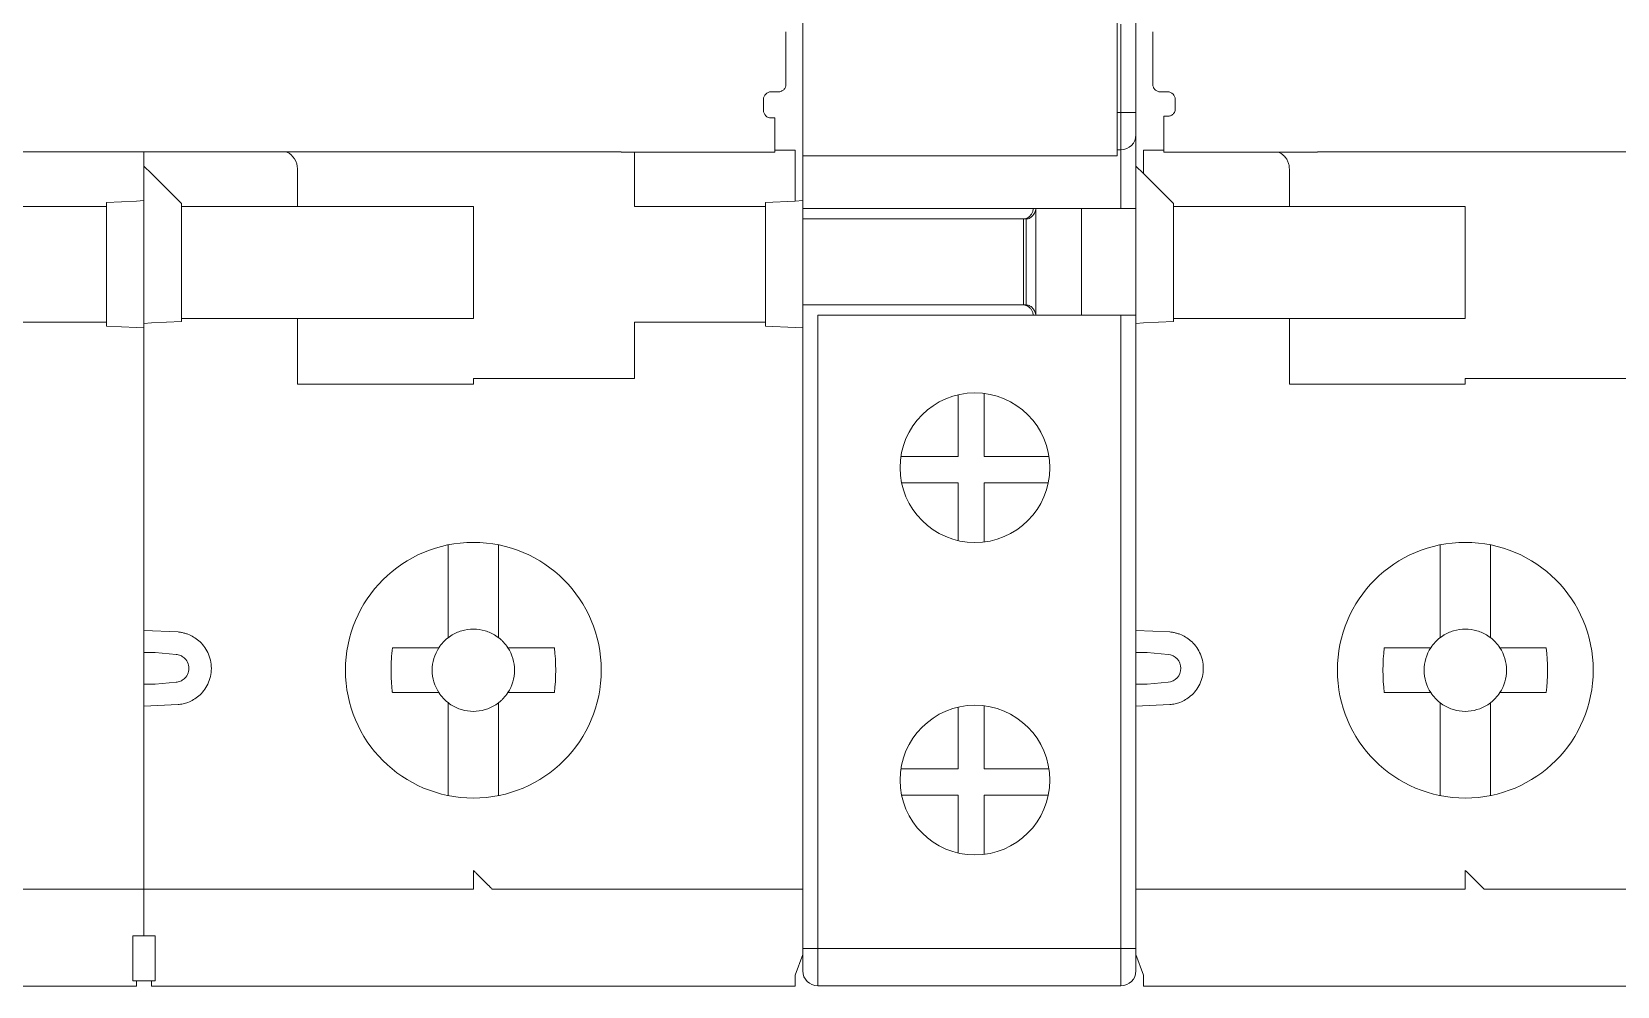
# Model space of a CAD drawing. Header units: millimetres. Extents: x 1359 to 3577, y 1336 to 3557.
# Drawn here: x 1802.27 to 1844.63, y 2722.53 to 2748.05 of the extents above; entities that cross this region are included whole.
import ezdxf

# ---------------------------------------------------------------- set-up
doc = ezdxf.new("R2010")
doc.units = ezdxf.units.MM
doc.layers.add('000-PI-Oprema', color=30, linetype='Continuous', lineweight=5)

msp = doc.modelspace()

# ---------------------------------------------------------------- linework, layer by layer
at = {"layer": '000-PI-Oprema', "color": 0, "linetype": 'ByBlock', "lineweight": 0}
for p, q in [((1822.871, 2723.544), (1822.871, 2749.133)), ((1831.271, 2749.133), (1831.271, 2744.733)), ((1831.771, 2748.505), (1831.771, 2745.894)), ((1831.371, 2745.894), (1831.371, 2748.25)), ((1831.271, 2745.894), (1831.371, 2745.894)), ((1831.771, 2745.894), (1831.371, 2745.894)), ((1831.371, 2744.894), (1831.371, 2745.894)), ((1831.771, 2745.894), (1831.771, 2745.294)), ((1831.771, 2745.294), (1831.771, 2743.319)), ((1822.871, 2744.733), (1831.271, 2744.733)), ((1831.271, 2744.894), (1831.371, 2744.894)), ((1831.371, 2743.319), (1831.371, 2744.894)), ((1822.871, 2743.319), (1831.371, 2743.319)), ((1829.098, 2743.319), (1829.098, 2740.469)), ((1830.319, 2743.319), (1830.319, 2740.469)), ((1830.321, 2743.319), (1830.321, 2740.469)), ((1831.771, 2743.319), (1831.371, 2743.319)), ((1831.771, 2743.319), (1831.771, 2740.469)), ((1822.871, 2743.044), (1828.764, 2743.044)), ((1828.764, 2743.044), (1828.836, 2743.044)), ((1828.764, 2743.044), (1828.764, 2740.744)), ((1828.836, 2743.044), (1828.836, 2740.744)), ((1828.85, 2743.044), (1828.836, 2743.044)), ((1828.764, 2740.744), (1822.871, 2740.744)), ((1828.836, 2740.744), (1828.764, 2740.744)), ((1828.85, 2740.744), (1828.836, 2740.744)), ((1823.271, 2740.469), (1831.371, 2740.469)), ((1823.271, 2723.544), (1823.271, 2740.469)), ((1831.371, 2740.469), (1831.771, 2740.469)), ((1831.371, 2723.544), (1831.371, 2740.469)), ((1831.771, 2740.469), (1831.771, 2723.544)), ((1827.02, 2738.342), (1827.02, 2736.694)), ((1827.72, 2738.378), (1827.72, 2736.694)), ((1825.494, 2736.694), (1827.02, 2736.694)), ((1827.72, 2736.694), (1829.449, 2736.694)), ((1827.02, 2735.994), (1825.512, 2735.994)), ((1827.02, 2735.994), (1827.02, 2734.445)), ((1827.72, 2734.41), (1827.72, 2735.994)), ((1829.431, 2735.994), (1827.72, 2735.994)), ((1827.02, 2729.992), (1827.02, 2728.344)), ((1827.72, 2730.028), (1827.72, 2728.344)), ((1825.494, 2728.344), (1827.02, 2728.344)), ((1827.72, 2728.344), (1829.449, 2728.344)), ((1825.512, 2727.644), (1827.02, 2727.644)), ((1827.02, 2727.644), (1827.02, 2726.095)), ((1827.72, 2726.06), (1827.72, 2727.644)), ((1829.431, 2727.644), (1827.72, 2727.644)), ((1822.871, 2722.944), (1822.871, 2723.544)), ((1823.271, 2723.544), (1822.871, 2723.544)), ((1823.271, 2723.544), (1831.371, 2723.544)), ((1823.271, 2722.544), (1823.271, 2723.544)), ((1831.771, 2723.544), (1831.371, 2723.544)), ((1831.371, 2722.544), (1831.371, 2723.544)), ((1831.771, 2723.544), (1831.771, 2722.944)), ((1823.271, 2722.544), (1831.371, 2722.544))]:
    msp.add_line(p, q, dxfattribs=at)
at = {"layer": '000-PI-Oprema', "color": 0, "lineweight": 0}
for p, q in [((1822.421, 2746.641), (1822.421, 2748.05)), ((1832.221, 2748.05), (1832.221, 2746.641)), ((1821.821, 2746.242), (1821.821, 2745.944)), ((1822.221, 2746.442), (1822.021, 2746.442)), ((1832.621, 2746.442), (1832.421, 2746.442)), ((1832.821, 2745.993), (1832.821, 2746.242)), ((1822.871, 2746.048), (1822.871, 2745.881)), ((1831.771, 2745.731), (1831.771, 2746.048)), ((1832.521, 2745.788), (1832.621, 2745.788)), ((1832.521, 2745.744), (1832.521, 2745.788)), ((1822.021, 2745.744), (1822.121, 2745.744)), ((1822.121, 2745.655), (1822.121, 2745.744)), ((1822.871, 2745.731), (1822.871, 2743.534)), ((1831.771, 2744.457), (1831.771, 2745.731)), ((1832.521, 2745.744), (1832.521, 2745.655)), ((1792.521, 2744.834), (1818.021, 2744.834)), ((1805.271, 2744.834), (1805.271, 2744.457)), ((1818.021, 2744.833), (1822.122, 2744.833)), ((1818.371, 2744.833), (1818.371, 2743.381)), ((1822.671, 2744.881), (1822.121, 2744.881)), ((1822.671, 2744.881), (1822.671, 2743.523)), ((1832.521, 2744.881), (1831.971, 2744.881)), ((1832.521, 2744.833), (1836.621, 2744.833)), ((1836.621, 2744.834), (1862.121, 2744.834)), ((1805.271, 2744.457), (1805.471, 2744.257)), ((1805.271, 2743.534), (1805.271, 2744.457)), ((1805.471, 2744.257), (1806.271, 2743.457)), ((1809.371, 2743.381), (1809.371, 2744.381)), ((1831.771, 2740.281), (1831.771, 2744.457)), ((1831.771, 2744.457), (1831.971, 2744.257)), ((1831.971, 2744.257), (1831.971, 2744.381)), ((1831.971, 2744.257), (1832.771, 2743.457)), ((1835.871, 2743.381), (1835.871, 2744.381)), ((1801.171, 2743.381), (1804.271, 2743.381)), ((1804.271, 2743.481), (1805.071, 2743.523)), ((1804.271, 2743.481), (1804.271, 2743.381)), ((1804.271, 2743.381), (1804.271, 2740.281)), ((1805.271, 2743.534), (1805.071, 2743.523)), ((1805.271, 2743.534), (1805.271, 2740.281)), ((1806.271, 2743.457), (1806.271, 2743.381)), ((1806.271, 2743.381), (1809.371, 2743.381)), ((1806.271, 2743.381), (1806.271, 2740.381)), ((1809.771, 2743.381), (1809.371, 2743.381)), ((1814.071, 2743.381), (1809.771, 2743.381)), ((1814.071, 2740.381), (1814.071, 2743.381)), ((1818.771, 2743.381), (1818.371, 2743.381)), ((1818.771, 2743.381), (1821.871, 2743.381)), ((1821.871, 2743.481), (1822.671, 2743.523)), ((1821.871, 2743.381), (1821.871, 2743.481)), ((1821.871, 2740.281), (1821.871, 2743.381)), ((1822.871, 2743.534), (1822.671, 2743.523)), ((1822.871, 2743.534), (1822.871, 2740.129)), ((1832.771, 2743.457), (1832.771, 2743.381)), ((1835.871, 2743.381), (1832.771, 2743.381)), ((1832.771, 2743.381), (1832.771, 2740.381)), ((1835.871, 2743.381), (1836.271, 2743.381)), ((1836.271, 2743.381), (1840.571, 2743.381)), ((1840.571, 2743.381), (1840.571, 2740.381)), ((1831.771, 2741.281), (1831.766, 2741.286)), ((1822.876, 2741.081), (1822.871, 2741.081)), ((1804.271, 2740.281), (1801.171, 2740.281)), ((1804.271, 2740.181), (1804.271, 2740.281)), ((1805.271, 2740.253), (1805.271, 2740.281)), ((1806.271, 2740.305), (1805.471, 2740.263)), ((1806.271, 2740.381), (1806.271, 2740.305)), ((1809.371, 2740.381), (1806.271, 2740.381)), ((1809.371, 2738.631), (1809.371, 2740.381)), ((1809.371, 2740.381), (1809.771, 2740.381)), ((1809.771, 2740.381), (1814.071, 2740.381)), ((1818.771, 2740.281), (1818.371, 2740.281)), ((1818.371, 2738.781), (1818.371, 2740.281)), ((1818.771, 2740.281), (1821.871, 2740.281)), ((1821.871, 2740.181), (1821.871, 2740.281)), ((1832.771, 2740.305), (1831.971, 2740.263)), ((1832.771, 2740.381), (1832.771, 2740.305)), ((1835.871, 2740.381), (1832.771, 2740.381)), ((1835.871, 2738.631), (1835.871, 2740.381)), ((1835.871, 2740.381), (1836.271, 2740.381)), ((1840.571, 2740.381), (1836.271, 2740.381)), ((1805.071, 2740.139), (1804.271, 2740.181)), ((1805.071, 2740.139), (1805.271, 2740.129)), ((1805.271, 2740.253), (1805.471, 2740.263)), ((1805.271, 2740.253), (1805.271, 2740.129)), ((1805.271, 2732.358), (1805.271, 2740.129)), ((1822.671, 2740.139), (1821.871, 2740.181)), ((1822.871, 2740.129), (1822.671, 2740.139)), ((1822.871, 2740.129), (1822.871, 2725.981)), ((1831.771, 2740.253), (1831.971, 2740.263)), ((1831.771, 2740.253), (1831.771, 2732.358)), ((1814.071, 2738.631), (1809.371, 2738.631)), ((1814.071, 2738.781), (1814.071, 2738.631)), ((1814.071, 2738.781), (1818.371, 2738.781)), ((1840.571, 2738.631), (1835.871, 2738.631)), ((1840.571, 2738.781), (1840.571, 2738.631)), ((1844.871, 2738.781), (1840.571, 2738.781)), ((1822.871, 2736.481), (1822.876, 2736.481)), ((1831.766, 2736.276), (1831.771, 2736.281)), ((1813.396, 2734.332), (1813.396, 2734.257)), ((1813.396, 2734.257), (1813.396, 2732.138)), ((1814.746, 2734.257), (1814.746, 2734.332)), ((1814.746, 2731.85), (1814.746, 2734.257)), ((1839.896, 2734.32), (1839.896, 2734.257)), ((1839.896, 2734.257), (1839.896, 2732.138)), ((1841.246, 2734.257), (1841.246, 2734.32)), ((1841.246, 2732.138), (1841.246, 2734.257)), ((1805.271, 2732.358), (1805.271, 2729.705)), ((1831.771, 2732.184), (1831.771, 2732.357)), ((1806.181, 2732.003), (1805.271, 2732.041)), ((1832.681, 2732.003), (1831.771, 2732.041)), ((1839.896, 2732.138), (1839.896, 2731.85)), ((1841.246, 2732.138), (1841.246, 2731.85)), ((1805.571, 2731.454), (1806.129, 2731.405)), ((1811.907, 2731.581), (1812.765, 2731.581)), ((1816.235, 2731.581), (1815.377, 2731.581)), ((1831.771, 2730.609), (1831.771, 2731.454)), ((1832.071, 2731.454), (1832.629, 2731.405)), ((1838.407, 2731.581), (1839.265, 2731.581)), ((1842.735, 2731.581), (1841.877, 2731.581)), ((1805.571, 2730.609), (1806.129, 2730.658)), ((1832.629, 2730.658), (1832.071, 2730.609)), ((1812.765, 2730.381), (1811.907, 2730.381)), ((1816.235, 2730.381), (1815.377, 2730.381)), ((1839.265, 2730.381), (1838.407, 2730.381)), ((1839.896, 2730.113), (1839.896, 2729.825)), ((1841.246, 2730.113), (1841.246, 2729.825)), ((1842.735, 2730.381), (1841.877, 2730.381)), ((1805.271, 2730.022), (1806.181, 2730.06)), ((1805.271, 2725.981), (1805.271, 2729.705)), ((1813.396, 2729.825), (1813.396, 2727.705)), ((1814.746, 2727.705), (1814.746, 2729.825)), ((1831.771, 2730.022), (1832.681, 2730.06)), ((1831.771, 2729.705), (1831.771, 2729.759)), ((1831.771, 2729.705), (1831.771, 2725.981)), ((1839.896, 2729.825), (1839.896, 2727.705)), ((1841.246, 2727.705), (1841.246, 2729.825)), ((1813.396, 2727.705), (1813.396, 2727.631)), ((1814.746, 2727.631), (1814.746, 2727.705)), ((1839.896, 2727.705), (1839.896, 2727.631)), ((1841.246, 2727.631), (1841.246, 2727.705)), ((1805.271, 2725.981), (1805.271, 2723.881)), ((1822.871, 2725.981), (1822.871, 2723.381)), ((1831.771, 2725.981), (1831.771, 2723.381)), ((1805.271, 2725.131), (1796.971, 2725.131)), ((1814.071, 2725.131), (1805.271, 2725.131)), ((1822.871, 2725.131), (1814.571, 2725.131)), ((1831.771, 2725.131), (1840.571, 2725.131)), ((1849.371, 2725.131), (1841.071, 2725.131)), ((1805.571, 2723.881), (1804.971, 2723.881)), ((1822.871, 2723.381), (1822.671, 2722.831)), ((1831.771, 2723.381), (1831.971, 2722.832)), ((1805.071, 2722.531), (1800.291, 2722.531)), ((1805.071, 2722.681), (1804.971, 2722.681)), ((1805.471, 2722.681), (1805.071, 2722.681)), ((1805.571, 2722.681), (1805.471, 2722.681)), ((1810.271, 2722.531), (1805.471, 2722.531)), ((1810.271, 2722.531), (1817.891, 2722.531)), ((1822.671, 2722.531), (1817.891, 2722.531)), ((1836.771, 2722.531), (1831.971, 2722.531)), ((1844.391, 2722.531), (1836.771, 2722.531)), ((1849.171, 2722.531), (1844.391, 2722.531))]:
    msp.add_line(p, q, dxfattribs=at)
at = {"layer": '000-PI-Oprema', "color": 0, "linetype": 'ByBlock', "lineweight": 0}
for centre in [(1827.471, 2736.394), (1827.471, 2728.044)]:
    msp.add_circle(centre, 2, dxfattribs=at)
at = {"layer": '000-PI-Oprema', "color": 0, "lineweight": 0}
for centre in [(1814.071, 2730.981), (1840.571, 2730.981)]:
    msp.add_circle(centre, 3.418, dxfattribs=at)
at = {"layer": '000-PI-Oprema', "color": 0, "linetype": 'ByBlock', "lineweight": 0}
for centre, start, end in [((1831.371, 2745.294), 270, 0), ((1823.271, 2722.944), 180, 270), ((1831.371, 2722.944), 270, 0)]:
    msp.add_arc(centre, 0.4, start, end, dxfattribs=at)
at = {"layer": '000-PI-Oprema', "color": 0, "lineweight": 0}
for centre, radius, start, end in [((1808.871, 2744.381), 0.5, 0, 64.7859), ((1814.071, 2730.981), 1.1, 123.0557, 133.0681), ((1814.071, 2730.981), 1.1, 46.9319, 56.9443), ((1840.571, 2730.981), 1.1, 123.0557, 133.0681), ((1840.571, 2730.981), 1.1, 46.9319, 56.9443), ((1814.071, 2730.981), 1.1, 136.9319, 146.9443), ((1814.071, 2730.981), 1.1, 135, 136.9319), ((1814.071, 2730.981), 1.1, 133.0681, 135), ((1814.071, 2730.981), 1.1, 45, 46.9319), ((1814.071, 2730.981), 1.1, 43.0681, 45), ((1814.071, 2730.981), 1.1, 33.0557, 43.0681), ((1840.571, 2730.981), 1.1, 136.9319, 146.9443), ((1840.571, 2730.981), 1.1, 135, 136.9319), ((1840.571, 2730.981), 1.1, 133.0681, 135), ((1840.571, 2730.981), 1.1, 33.0557, 43.0681), ((1814.071, 2730.981), 1.1, 213.0557, 223.0681), ((1814.071, 2730.981), 1.1, 223.0681, 225), ((1814.071, 2730.981), 1.1, 225, 226.9319), ((1814.071, 2730.981), 1.1, 226.9319, 236.9443), ((1814.071, 2730.981), 1.1, 303.0557, 313.0681), ((1814.071, 2730.981), 1.1, 313.0681, 315), ((1814.071, 2730.981), 1.1, 315, 316.9319), ((1814.071, 2730.981), 1.1, 316.9319, 326.9443), ((1840.571, 2730.981), 1.1, 213.0557, 223.0681), ((1840.571, 2730.981), 1.1, 223.0681, 225), ((1840.571, 2730.981), 1.1, 225, 226.9319), ((1840.571, 2730.981), 1.1, 226.9319, 236.9443), ((1840.571, 2730.981), 1.1, 303.0557, 313.0681), ((1840.571, 2730.981), 1.1, 315, 316.9319), ((1840.571, 2730.981), 1.1, 316.9319, 326.9443)]:
    msp.add_arc(centre, radius, start, end, dxfattribs=at)
for points, knots in [([(1822.871, 2749.926), (1822.871, 2749.854), (1822.871, 2749.712), (1822.871, 2749.505), (1822.871, 2749.304), (1822.871, 2749.109), (1822.871, 2748.92), (1822.871, 2748.738), (1822.871, 2748.561), (1822.871, 2748.335), (1822.871, 2748.068), (1822.871, 2747.778), (1822.871, 2747.515), (1822.871, 2747.365), (1822.871, 2747.29)], [0, 0, 0, 0, 0.062728, 0.125272, 0.18769, 0.250045, 0.312396, 0.374803, 0.437328, 0.500029, 0.625194, 0.749922, 0.874696, 1, 1, 1, 1]), ([(1831.771, 2747.29), (1831.771, 2747.327), (1831.771, 2747.4), (1831.771, 2747.52), (1831.771, 2747.647), (1831.771, 2747.781), (1831.771, 2747.922), (1831.771, 2748.071), (1831.771, 2748.227), (1831.771, 2748.445), (1831.771, 2748.733), (1831.771, 2749.105), (1831.771, 2749.5), (1831.771, 2749.782), (1831.771, 2749.924)], [0, 0, 0, 0, 0.062728, 0.125271, 0.18769, 0.250045, 0.312396, 0.374804, 0.437328, 0.500029, 0.625194, 0.749922, 0.874696, 1, 1, 1, 1]), ([(1822.871, 2747.29), (1822.871, 2747.277), (1822.871, 2747.25), (1822.871, 2747.203), (1822.871, 2747.15), (1822.871, 2747.07), (1822.871, 2746.955), (1822.871, 2746.795), (1822.871, 2746.619), (1822.871, 2746.433), (1822.871, 2746.241), (1822.871, 2746.113), (1822.871, 2746.048)], [0, 0, 0, 0, 0.061391, 0.122427, 0.18342, 0.24468, 0.372209, 0.500076, 0.627605, 0.755472, 0.877481, 1, 1, 1, 1]), ([(1831.771, 2746.048), (1831.771, 2746.081), (1831.771, 2746.145), (1831.771, 2746.241), (1831.771, 2746.336), (1831.771, 2746.463), (1831.771, 2746.619), (1831.771, 2746.795), (1831.771, 2746.955), (1831.771, 2747.092), (1831.771, 2747.207), (1831.771, 2747.262), (1831.771, 2747.29)], [0, 0, 0, 0, 0.061391, 0.122427, 0.18342, 0.24468, 0.372209, 0.500076, 0.627605, 0.755472, 0.877481, 1, 1, 1, 1]), ([(1822.221, 2746.442), (1822.235, 2746.442), (1822.261, 2746.444), (1822.299, 2746.455), (1822.333, 2746.474), (1822.373, 2746.507), (1822.413, 2746.562), (1822.419, 2746.614), (1822.421, 2746.641)], [0, 0, 0, 0, 0.128148, 0.251094, 0.373747, 0.501054, 0.748354, 1, 1, 1, 1]), ([(1832.221, 2746.641), (1832.222, 2746.628), (1832.224, 2746.601), (1832.235, 2746.564), (1832.254, 2746.529), (1832.287, 2746.49), (1832.342, 2746.45), (1832.395, 2746.444), (1832.421, 2746.442)], [0, 0, 0, 0, 0.128148, 0.251094, 0.373747, 0.501054, 0.748354, 1, 1, 1, 1]), ([(1822.021, 2746.442), (1821.969, 2746.442), (1821.917, 2746.42), (1821.843, 2746.346), (1821.821, 2746.295), (1821.821, 2746.242)], [0, 0, 0, 0, 0.5, 0.5, 1, 1, 1, 1]), ([(1832.821, 2746.242), (1832.821, 2746.295), (1832.8, 2746.346), (1832.726, 2746.42), (1832.674, 2746.442), (1832.621, 2746.442)], [0, 0, 0, 0, 0.5, 0.5, 1, 1, 1, 1]), ([(1821.821, 2745.944), (1821.821, 2745.891), (1821.843, 2745.84), (1821.917, 2745.766), (1821.969, 2745.744), (1822.021, 2745.744)], [0, 0, 0, 0, 0.5, 0.5, 1, 1, 1, 1]), ([(1822.871, 2745.881), (1822.871, 2745.868), (1822.871, 2745.842), (1822.871, 2745.805), (1822.871, 2745.769), (1822.871, 2745.737), (1822.871, 2745.733), (1822.871, 2745.731)], [0, 0, 0, 0, 0.169382, 0.332374, 0.500748, 0.7482, 1, 1, 1, 1]), ([(1832.621, 2745.788), (1832.635, 2745.789), (1832.661, 2745.79), (1832.699, 2745.802), (1832.733, 2745.82), (1832.773, 2745.853), (1832.813, 2745.908), (1832.819, 2745.961), (1832.821, 2745.993)], [0, 0, 0, 0, 0.128148, 0.251094, 0.373747, 0.501054, 0.748354, 1, 1, 1, 1]), ([(1822.121, 2745.655), (1822.121, 2745.538), (1822.121, 2745.306), (1822.121, 2745.029), (1822.121, 2744.856), (1822.121, 2744.848), (1822.122, 2744.833)], [0, 0, 0, 0, 0.264619, 0.529237, 0.793855, 1, 1, 1, 1]), ([(1832.521, 2744.833), (1832.521, 2744.848), (1832.521, 2744.856), (1832.521, 2745.029), (1832.521, 2745.306), (1832.521, 2745.538), (1832.521, 2745.655)], [0, 0, 0, 0, 0.206145, 0.470763, 0.735381, 1, 1, 1, 1]), ([(1831.971, 2744.881), (1831.971, 2744.881), (1831.971, 2744.827), (1831.971, 2744.642), (1831.971, 2744.512), (1831.971, 2744.381)], [0, 0, 0, 0, 0.5, 0.5, 1, 1, 1, 1]), ([(1835.578, 2744.833), (1835.629, 2744.806), (1835.706, 2744.764), (1835.788, 2744.664), (1835.835, 2744.577), (1835.866, 2744.481), (1835.869, 2744.414), (1835.871, 2744.381)], [0, 0, 0, 0, 0.351287, 0.528122, 0.693874, 0.849103, 1, 1, 1, 1]), ([(1806.181, 2732.003), (1806.211, 2731.999), (1806.272, 2731.992), (1806.36, 2731.971), (1806.471, 2731.935), (1806.599, 2731.872), (1806.744, 2731.767), (1806.875, 2731.63), (1806.983, 2731.453), (1807.055, 2731.251), (1807.079, 2731.031), (1807.055, 2730.812), (1806.984, 2730.61), (1806.875, 2730.433), (1806.745, 2730.295), (1806.599, 2730.19), (1806.457, 2730.122), (1806.317, 2730.077), (1806.226, 2730.066), (1806.181, 2730.06)], [0, 0, 0, 0, 0.031513, 0.062834, 0.094232, 0.152293, 0.210532, 0.279327, 0.348301, 0.424071, 0.50002, 0.57579, 0.651739, 0.720534, 0.789508, 0.847569, 0.905809, 0.95275, 1, 1, 1, 1]), ([(1814.671, 2731.903), (1814.582, 2731.961), (1814.484, 2732.006), (1814.281, 2732.066), (1814.178, 2732.081), (1813.965, 2732.081), (1813.861, 2732.066), (1813.709, 2732.021), (1813.659, 2732.002), (1813.587, 2731.969), (1813.563, 2731.957), (1813.528, 2731.938), (1813.516, 2731.931), (1813.499, 2731.921), (1813.491, 2731.916), (1813.482, 2731.91), (1813.477, 2731.907), (1813.473, 2731.906), (1813.471, 2731.903)], [0, 0, 0, 0, 0.25, 0.25, 0.5, 0.5, 0.75, 0.75, 0.875, 0.875, 0.9375, 0.9375, 0.96875, 0.96875, 0.984375, 0.992187, 0.992187, 1, 1, 1, 1]), ([(1831.771, 2731.454), (1831.771, 2731.571), (1831.771, 2731.805), (1831.771, 2732.083), (1831.771, 2732.181), (1831.771, 2732.219)], [0, 0, 0, 0, 0.378161, 0.755931, 1, 1, 1, 1]), ([(1832.681, 2732.003), (1832.711, 2731.999), (1832.772, 2731.992), (1832.86, 2731.971), (1832.971, 2731.935), (1833.099, 2731.872), (1833.244, 2731.767), (1833.375, 2731.63), (1833.483, 2731.453), (1833.555, 2731.251), (1833.579, 2731.031), (1833.555, 2730.812), (1833.484, 2730.61), (1833.375, 2730.433), (1833.245, 2730.295), (1833.099, 2730.19), (1832.957, 2730.122), (1832.817, 2730.077), (1832.726, 2730.066), (1832.681, 2730.06)], [0, 0, 0, 0, 0.031513, 0.062834, 0.094232, 0.152293, 0.210532, 0.279327, 0.348301, 0.424071, 0.50002, 0.57579, 0.651739, 0.720534, 0.789508, 0.847569, 0.905809, 0.95275, 1, 1, 1, 1]), ([(1841.171, 2731.903), (1841.082, 2731.961), (1840.984, 2732.006), (1840.781, 2732.066), (1840.678, 2732.081), (1840.465, 2732.081), (1840.361, 2732.066), (1840.209, 2732.021), (1840.159, 2732.002), (1840.087, 2731.969), (1840.063, 2731.957), (1840.028, 2731.938), (1840.016, 2731.931), (1839.999, 2731.921), (1839.991, 2731.916), (1839.982, 2731.91), (1839.977, 2731.907), (1839.973, 2731.906), (1839.971, 2731.903)], [0, 0, 0, 0, 0.25, 0.25, 0.5, 0.5, 0.75, 0.75, 0.875, 0.875, 0.9375, 0.9375, 0.96875, 0.96875, 0.984375, 0.992188, 0.992188, 1, 1, 1, 1]), ([(1805.271, 2731.454), (1805.271, 2731.454), (1805.301, 2731.454), (1805.418, 2731.454), (1805.501, 2731.454), (1805.571, 2731.454)], [0, 0, 0, 0, 0.5, 0.5, 1, 1, 1, 1]), ([(1806.129, 2730.658), (1806.149, 2730.66), (1806.187, 2730.665), (1806.243, 2730.684), (1806.295, 2730.711), (1806.347, 2730.75), (1806.396, 2730.801), (1806.452, 2730.893), (1806.484, 2731.031), (1806.452, 2731.17), (1806.396, 2731.261), (1806.334, 2731.326), (1806.245, 2731.385), (1806.168, 2731.398), (1806.129, 2731.405)], [0, 0, 0, 0, 0.053559, 0.105722, 0.157796, 0.211095, 0.279916, 0.349203, 0.500308, 0.651412, 0.720233, 0.789521, 0.894347, 1, 1, 1, 1]), ([(1811.907, 2731.581), (1811.883, 2731.382), (1811.871, 2731.182), (1811.871, 2730.881), (1811.874, 2730.781), (1811.883, 2730.631), (1811.887, 2730.581), (1811.894, 2730.506), (1811.898, 2730.468), (1811.902, 2730.425), (1811.905, 2730.403), (1811.906, 2730.394), (1811.907, 2730.387), (1811.909, 2730.384), (1811.907, 2730.381)], [0, 0, 0, 0, 0.5, 0.5, 0.75, 0.75, 0.875, 0.875, 0.9375, 0.96875, 0.984375, 0.992188, 0.992188, 1, 1, 1, 1]), ([(1813.149, 2731.581), (1813.033, 2731.403), (1812.971, 2731.195), (1812.971, 2730.769), (1813.033, 2730.56), (1813.149, 2730.381)], [0, 0, 0, 0, 0.5, 0.5, 1, 1, 1, 1]), ([(1814.993, 2730.381), (1815.109, 2730.56), (1815.171, 2730.769), (1815.171, 2731.192), (1815.11, 2731.403), (1814.993, 2731.581)], [0, 0, 0, 0, 0.5, 0.5, 1, 1, 1, 1]), ([(1831.771, 2731.454), (1831.771, 2731.454), (1831.801, 2731.454), (1831.918, 2731.454), (1832.001, 2731.454), (1832.071, 2731.454)], [0, 0, 0, 0, 0.5, 0.5, 1, 1, 1, 1]), ([(1832.629, 2731.405), (1832.721, 2731.397), (1832.81, 2731.353), (1832.935, 2731.216), (1832.971, 2731.124), (1832.971, 2730.939), (1832.935, 2730.846), (1832.81, 2730.71), (1832.721, 2730.666), (1832.629, 2730.658)], [0, 0, 0, 0, 0.25, 0.25, 0.5, 0.5, 0.75, 0.75, 1, 1, 1, 1]), ([(1839.265, 2731.581), (1839.332, 2731.581), (1839.457, 2731.581), (1839.589, 2731.581), (1839.649, 2731.581)], [0, 0, 0, 0, 0.540007, 1, 1, 1, 1]), ([(1841.493, 2730.381), (1841.609, 2730.56), (1841.671, 2730.768), (1841.671, 2731.194), (1841.609, 2731.403), (1841.493, 2731.581)], [0, 0, 0, 0, 0.5, 0.5, 1, 1, 1, 1]), ([(1805.271, 2730.609), (1805.271, 2730.609), (1805.304, 2730.609), (1805.415, 2730.609), (1805.493, 2730.609), (1805.571, 2730.609)], [0, 0, 0, 0, 0.5, 0.5, 1, 1, 1, 1]), ([(1831.771, 2729.759), (1831.771, 2729.763), (1831.771, 2729.787), (1831.771, 2729.961), (1831.771, 2730.253), (1831.771, 2730.49), (1831.771, 2730.609)], [0, 0, 0, 0, 0.06983, 0.379482, 0.689581, 1, 1, 1, 1]), ([(1831.771, 2730.609), (1831.771, 2730.609), (1831.804, 2730.609), (1831.915, 2730.609), (1831.993, 2730.609), (1832.071, 2730.609)], [0, 0, 0, 0, 0.5, 0.5, 1, 1, 1, 1]), ([(1839.265, 2730.381), (1839.333, 2730.381), (1839.457, 2730.381), (1839.589, 2730.381), (1839.649, 2730.381)], [0, 0, 0, 0, 0.54278, 1, 1, 1, 1]), ([(1813.471, 2730.059), (1813.649, 2729.943), (1813.857, 2729.882), (1814.282, 2729.881), (1814.493, 2729.943), (1814.671, 2730.059)], [0, 0, 0, 0, 0.5, 0.5, 1, 1, 1, 1]), ([(1839.971, 2730.059), (1840.149, 2729.943), (1840.357, 2729.882), (1840.782, 2729.881), (1840.993, 2729.943), (1841.171, 2730.059)], [0, 0, 0, 0, 0.5, 0.5, 1, 1, 1, 1]), ([(1814.071, 2725.631), (1814.071, 2725.61), (1814.071, 2725.568), (1814.071, 2725.506), (1814.071, 2725.435), (1814.071, 2725.355), (1814.071, 2725.276), (1814.071, 2725.21), (1814.071, 2725.165), (1814.071, 2725.137), (1814.071, 2725.133), (1814.071, 2725.131)], [0, 0, 0, 0, 0.080758, 0.160392, 0.240099, 0.368585, 0.500066, 0.628554, 0.760036, 0.877963, 1, 1, 1, 1]), ([(1814.071, 2725.631), (1814.092, 2725.611), (1814.129, 2725.573), (1814.182, 2725.521), (1814.225, 2725.477), (1814.282, 2725.42), (1814.35, 2725.352), (1814.427, 2725.276), (1814.489, 2725.213), (1814.536, 2725.166), (1814.566, 2725.137), (1814.569, 2725.133), (1814.571, 2725.131)], [0, 0, 0, 0, 0.090531, 0.16862, 0.234268, 0.287481, 0.430984, 0.554468, 0.680793, 0.795506, 0.900919, 1, 1, 1, 1]), ([(1840.571, 2725.631), (1840.571, 2725.61), (1840.571, 2725.568), (1840.571, 2725.506), (1840.571, 2725.435), (1840.571, 2725.355), (1840.571, 2725.276), (1840.571, 2725.21), (1840.571, 2725.165), (1840.571, 2725.137), (1840.571, 2725.133), (1840.571, 2725.131)], [0, 0, 0, 0, 0.080758, 0.160392, 0.240099, 0.368585, 0.500066, 0.628554, 0.760036, 0.877963, 1, 1, 1, 1]), ([(1841.071, 2725.131), (1841.071, 2725.132), (1841.07, 2725.133), (1841.062, 2725.14), (1841.05, 2725.152), (1841.028, 2725.175), (1840.988, 2725.215), (1840.925, 2725.278), (1840.849, 2725.354), (1840.762, 2725.44), (1840.669, 2725.534), (1840.604, 2725.599), (1840.571, 2725.631)], [0, 0, 0, 0, 0.051851, 0.10362, 0.156261, 0.210683, 0.323967, 0.445967, 0.575521, 0.712834, 0.854621, 1, 1, 1, 1]), ([(1804.971, 2722.681), (1804.971, 2722.73), (1804.971, 2722.795), (1804.971, 2723.059), (1804.971, 2723.319), (1804.971, 2723.881)], [0.2858647, 0.2858647, 0.2858647, 0.2858647, 0.5, 0.5, 1, 1, 1, 1]), ([(1805.571, 2722.681), (1805.571, 2722.7), (1805.571, 2722.755), (1805.571, 2722.869), (1805.571, 2723.028), (1805.571, 2723.206), (1805.571, 2723.393), (1805.571, 2723.518), (1805.571, 2723.881)], [0.287427, 0.287427, 0.287427, 0.287427, 0.3699948, 0.5001298, 0.629921, 0.7600558, 0.879771, 1, 1, 1, 1]), ([(1805.071, 2722.531), (1805.071, 2722.54), (1805.071, 2722.557), (1805.071, 2722.625), (1805.071, 2722.68), (1805.071, 2722.681)], [0, 0, 0, 0, 0.494587, 0.989166, 1, 1, 1, 1]), ([(1805.471, 2722.681), (1805.471, 2722.68), (1805.471, 2722.625), (1805.471, 2722.557), (1805.471, 2722.54), (1805.471, 2722.531)], [0, 0, 0, 0, 0.010834, 0.505413, 1, 1, 1, 1]), ([(1822.671, 2722.531), (1822.671, 2722.531), (1822.671, 2722.585), (1822.671, 2722.722), (1822.671, 2722.774), (1822.671, 2722.831)], [0, 0, 0, 0, 0.5, 0.5, 0.737757, 0.737757, 0.737757, 0.737757]), ([(1831.971, 2722.531), (1831.971, 2722.532), (1831.971, 2722.534), (1831.971, 2722.546), (1831.971, 2722.569), (1831.971, 2722.61), (1831.971, 2722.675), (1831.971, 2722.75), (1831.971, 2722.805), (1831.971, 2722.832)], [0, 0, 0, 0, 0.0807576, 0.160392, 0.2400995, 0.3685854, 0.5000663, 0.6285535, 0.7387531, 0.7387531, 0.7387531, 0.7387531])]:
    msp.add_open_spline(points, degree=3, knots=knots, dxfattribs=at)
at = {"layer": '000-PI-Oprema', "color": 0, "linetype": 'ByBlock', "lineweight": 0}
for points, knots in [([(1828.77, 2743.044), (1828.79, 2743.044), (1828.831, 2743.05), (1828.892, 2743.08), (1828.948, 2743.127), (1828.993, 2743.189), (1829.019, 2743.255), (1829.027, 2743.3), (1829.028, 2743.319)], [0, 0, 0, 0, 0.175586, 0.351172, 0.526758, 0.702344, 0.87793, 1, 1, 1, 1]), ([(1829.097, 2743.319), (1829.096, 2743.307), (1829.094, 2743.295), (1829.09, 2743.273), (1829.087, 2743.263), (1829.082, 2743.243), (1829.078, 2743.234), (1829.067, 2743.206), (1829.058, 2743.188), (1829.042, 2743.163), (1829.036, 2743.154), (1829.024, 2743.139), (1829.012, 2743.124), (1828.998, 2743.112), (1828.985, 2743.099), (1828.978, 2743.094), (1828.956, 2743.078), (1828.942, 2743.069), (1828.921, 2743.059), (1828.914, 2743.057), (1828.9, 2743.052), (1828.893, 2743.05), (1828.873, 2743.045), (1828.861, 2743.044), (1828.85, 2743.044)], [0, 0, 0, 0, 0.07828, 0.07828, 0.144117, 0.144117, 0.209954, 0.209954, 0.341628, 0.341628, 0.407465, 0.407465, 0.473303, 0.53914, 0.53914, 0.604977, 0.604977, 0.736651, 0.736651, 0.802488, 0.802488, 0.868326, 0.868326, 1, 1, 1, 1]), ([(1829.028, 2740.469), (1829.027, 2740.488), (1829.019, 2740.533), (1828.993, 2740.599), (1828.948, 2740.661), (1828.892, 2740.708), (1828.831, 2740.737), (1828.79, 2740.744), (1828.77, 2740.744)], [0, 0, 0, 0, 0.122057, 0.297646, 0.473234, 0.648823, 0.824411, 1, 1, 1, 1]), ([(1828.85, 2740.744), (1828.861, 2740.744), (1828.873, 2740.743), (1828.893, 2740.738), (1828.9, 2740.736), (1828.913, 2740.731), (1828.921, 2740.728), (1828.942, 2740.718), (1828.956, 2740.71), (1828.977, 2740.694), (1828.984, 2740.689), (1828.998, 2740.676), (1829.012, 2740.663), (1829.024, 2740.649), (1829.036, 2740.633), (1829.042, 2740.625), (1829.058, 2740.6), (1829.067, 2740.582), (1829.078, 2740.554), (1829.082, 2740.544), (1829.087, 2740.525), (1829.09, 2740.515), (1829.094, 2740.493), (1829.096, 2740.481), (1829.097, 2740.469)], [0, 0, 0, 0, 0.131674, 0.131674, 0.197511, 0.197511, 0.263348, 0.263348, 0.395022, 0.395022, 0.46086, 0.46086, 0.526697, 0.592534, 0.592534, 0.658371, 0.658371, 0.790045, 0.790045, 0.855882, 0.855882, 0.921719, 0.921719, 1, 1, 1, 1])]:
    msp.add_open_spline(points, degree=3, knots=knots, dxfattribs=at)
at = {"layer": '000-PI-Oprema', "color": 0, "lineweight": 0}
for points in [[(1813.396, 2732.138), (1813.396, 2732.1), (1813.396, 2732.061), (1813.396, 2731.85)], [(1812.765, 2731.581), (1812.889, 2731.581), (1813.015, 2731.581), (1813.149, 2731.581)], [(1815.377, 2731.581), (1815.254, 2731.581), (1815.127, 2731.581), (1814.993, 2731.581)], [(1816.235, 2731.581), (1816.283, 2731.183), (1816.283, 2730.779), (1816.235, 2730.381)], [(1838.407, 2731.581), (1838.359, 2731.183), (1838.359, 2730.78), (1838.407, 2730.381)], [(1839.649, 2731.581), (1839.533, 2731.403), (1839.471, 2731.194), (1839.471, 2730.981)], [(1841.322, 2731.785), (1841.331, 2731.776), (1841.34, 2731.768), (1841.349, 2731.759)], [(1841.349, 2731.759), (1841.358, 2731.75), (1841.366, 2731.741), (1841.375, 2731.732)], [(1841.877, 2731.581), (1841.754, 2731.581), (1841.627, 2731.581), (1841.493, 2731.581)], [(1842.735, 2730.381), (1842.783, 2730.779), (1842.783, 2731.183), (1842.735, 2731.581)], [(1839.471, 2730.981), (1839.471, 2730.77), (1839.534, 2730.559), (1839.649, 2730.381)], [(1812.765, 2730.381), (1812.889, 2730.381), (1813.015, 2730.381), (1813.149, 2730.381)], [(1813.396, 2730.113), (1813.396, 2729.901), (1813.396, 2729.863), (1813.396, 2729.825)], [(1814.746, 2730.113), (1814.746, 2729.901), (1814.746, 2729.863), (1814.746, 2729.825)], [(1814.993, 2730.381), (1815.127, 2730.381), (1815.254, 2730.381), (1815.377, 2730.381)], [(1841.349, 2730.203), (1841.34, 2730.195), (1841.331, 2730.186), (1841.322, 2730.178)], [(1841.493, 2730.381), (1841.627, 2730.381), (1841.754, 2730.381), (1841.877, 2730.381)]]:
    msp.add_open_spline(points, degree=3, dxfattribs=at)

doc.saveas('drawing.dxf')
